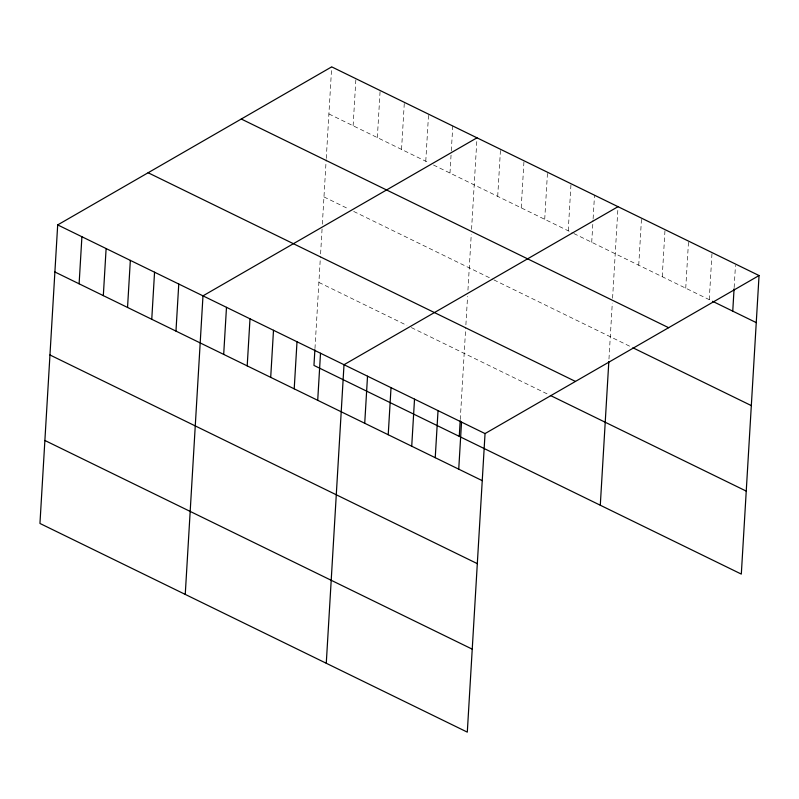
<?xml version="1.0" encoding="UTF-8"?>
<svg xmlns="http://www.w3.org/2000/svg" width="799" height="799" viewBox="0 0 799 799"><rect width="100%" height="100%" fill="white"/><g stroke="black" fill="none" stroke-linecap="round" stroke-linejoin="round"><path stroke-width="0.6" stroke-dasharray="4 3" d="M314.966 348.584L320.439 256.409M320.589 253.932L322.207 226.666M322.347 224.189L326.182 159.64M326.262 158.442L331.695 66.866M353.118 125.763L355.915 78.692M377.338 137.588L380.134 90.517M401.547 149.413L404.344 102.342M425.767 161.238L428.564 114.167M449.987 173.063L451.235 152.01M451.305 150.771L452.783 125.992M460.264 419.535L465.737 327.36M465.887 324.883L467.575 296.379M467.944 290.187L471.27 234.197M471.56 229.393L476.993 137.818M497.707 196.364L500.504 149.293M521.208 207.84L524.004 160.769M544.718 219.326L547.515 172.244M568.219 230.801L571.015 183.73M591.719 242.277L593.048 219.975M593.118 218.736L594.516 195.206M608.968 359.051L612.294 303.061M612.583 298.257L618.026 206.681M638.731 265.228L641.527 218.157M662.231 276.704L665.028 229.633M685.742 288.179L688.538 241.108M709.242 299.665L712.039 252.584M734.151 287.6L735.47 265.308M328.898 113.937L429.073 162.856M433.477 165.003L572.693 232.988M573.812 233.528L711.48 300.754M323.975 196.924L348.184 208.749M353.687 211.435L492.773 279.35M493.892 279.9L633.797 348.214M318.891 282.427L406.951 325.433M411.355 327.58L548.134 394.366"/><path stroke-width="1.2" d="M759.05 275.545L331.695 66.866L57.688 224.909L39.95 523.455L467.305 732.134L485.043 433.577L759.05 275.545L741.312 574.091L313.957 365.423L314.886 349.782M79.111 283.805L81.907 236.734M103.321 295.63L106.117 248.559M127.54 307.455L130.337 260.384M151.76 319.28L154.557 272.199M175.97 331.106L178.766 284.025M185.248 594.406L202.986 295.85L476.993 137.818M223.69 354.406L226.487 307.335M247.201 365.882L249.997 318.811M270.701 377.358L273.498 330.287M294.212 388.833L297.008 341.762M317.712 400.309L320.509 353.238M326.272 663.27L344.009 364.714L618.026 206.681M364.724 423.27L367.52 376.199M388.224 434.746L391.021 387.675M411.725 446.222L414.521 399.15M435.235 457.697L438.032 410.626M459.265 436.374L460.194 420.733M458.736 469.173L461.532 422.102M600.289 505.228L608.828 361.528M732.753 311.141L734.071 288.839M712.598 301.303L756.254 322.616M241.278 119.021L668.623 327.7M633.797 348.214L751.32 405.602M148.115 172.754L575.46 381.433M550.371 395.465L746.246 491.105M57.688 224.909L485.043 433.577M54.891 271.98L482.246 480.648M49.957 354.966L477.313 563.645M44.884 440.469L472.229 649.148"/></g></svg>
